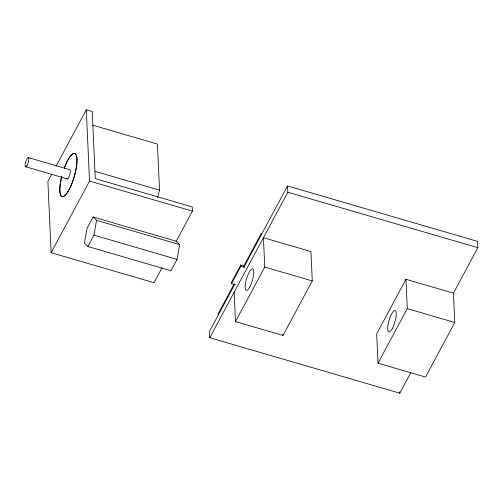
<?xml version="1.0" encoding="UTF-8"?>
<svg xmlns="http://www.w3.org/2000/svg" width="503" height="503" viewBox="0 0 503 503"><rect width="100%" height="100%" fill="white"/><g stroke="black" fill="none" stroke-linecap="round" stroke-linejoin="round"><path stroke-width="0.75" d="M87.836 246.489L93.935 235.121L96.57 220.364L93.112 216.969L87.013 228.331L84.372 243.094L87.836 246.489L170.976 270.752L177.075 259.391L179.709 244.628L176.251 241.233L93.112 216.969M157.659 197.459L159.533 190.178L157.439 144.059L92.929 125.234M51.576 174.535L47.886 181.42L51.117 252.695L153.993 282.717L162.117 267.571M56.009 166.273L86.296 109.817L92.238 111.553L95.281 178.634L192.215 206.922L192.404 211.115L176.157 241.409M51.117 252.695L89.534 181.093L86.296 109.817M240.704 265.15L240.767 266.471L244.508 267.558L244.445 266.238L240.704 265.15L231.487 282.334L231.543 283.654L235.285 284.742M231.543 283.654L240.767 266.471M234.216 283.881L218.264 313.608L218.327 314.928M243.483 266.596L261.29 233.417L261.353 234.738M234.857 284.107L209.474 331.433L209.757 337.72L399.791 393.183L410.888 372.497M244.244 266.615L287.534 185.94L477.567 241.402L477.85 247.69L453.436 293.199M209.757 337.72L287.817 192.228L287.534 185.94M235.486 321.599L264.754 267.043L263.421 237.693L310.929 251.557L312.262 280.907L282.994 335.463L235.486 321.599L234.153 292.249M405.946 279.291L376.678 333.847L378.011 363.197L425.519 377.061L454.787 322.505L453.455 293.155L405.946 279.291L407.279 308.635L378.011 363.197M287.817 192.228L477.85 247.69M95.023 171.353L159.533 190.178M28.174 157.54L69.741 169.674A4.816 1.295 -73.7 0 1 69.59 175.327A4.816 1.295 -73.7 0 1 66.817 178.414M89.534 181.093L192.404 211.115M25.785 166.807L67.358 178.942M264.754 267.043L312.262 280.907M407.279 308.635L454.787 322.505M96.57 220.364L179.709 244.628M93.935 235.121L177.075 259.391M399.728 391.787L399.791 393.183M282.919 333.923L282.994 335.463M61.737 176.547A22.478 6.042 -73.7 0 0 66.038 194.309A22.478 6.042 -73.7 0 0 76.934 158.583A22.478 6.042 -73.7 0 0 64.29 168.172A22.478 6.042 -73.7 0 1 76.915 158.659A22.478 6.042 -73.7 0 1 65.994 194.372A22.478 6.042 -73.7 0 1 61.731 176.528M27.124 165.317A4.816 1.295 -73.7 0 0 28.495 157.653A4.816 1.295 -73.7 0 0 25.326 163.557A4.816 1.295 -73.7 0 0 27.124 165.317M249.784 286.98A11.242 3.024 -73.7 0 0 252.984 269.086A11.242 3.024 -73.7 0 0 245.59 282.868A11.242 3.024 -73.7 0 0 249.784 286.98M392.309 328.578A11.242 3.024 -73.7 0 0 395.509 310.684A11.242 3.024 -73.7 0 0 388.115 324.466A11.242 3.024 -73.7 0 0 392.309 328.578"/></g></svg>
